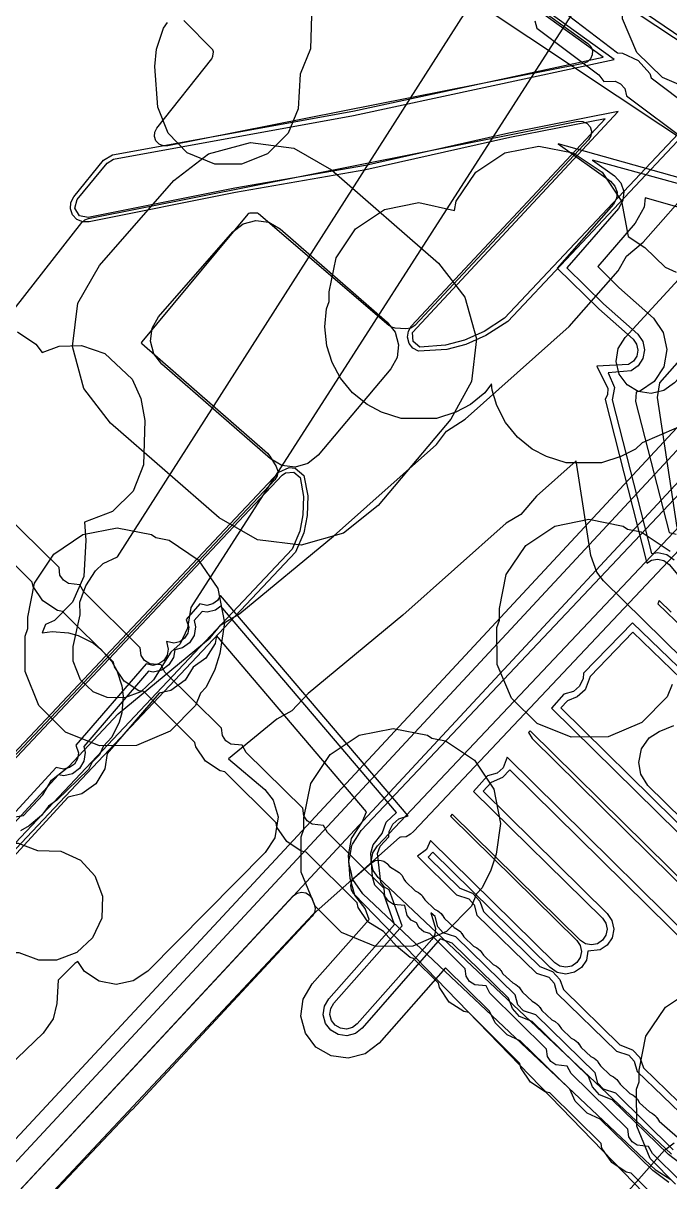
# Model space of a CAD drawing. Header units: metres. Extents: x -2677 to -840, y 169 to 1487.
# Drawn here: x -1880.6 to -1851.6, y 279.7 to 331.6 of the extents above; entities that cross this region are included whole.
import ezdxf

# ---------------------------------------------------------------- set-up
doc = ezdxf.new("R2010")
doc.units = ezdxf.units.M
for name, color, linetype in [('AI_GREENING_ALLOWED_ZONE', 4, 'Continuous'), ('AI_GREENING_EXCLUSIONS', 1, 'Continuous'), ('AI_GREENING_LAWN', 82, 'Continuous')]:
    doc.layers.add(name, color=color, linetype=linetype)

msp = doc.modelspace()

# ---------------------------------------------------------------- linework, layer by layer
at = {"layer": 'AI_GREENING_ALLOWED_ZONE'}
msp.add_lwpolyline([(-1880.755, 279.335), (-1868.474, 292.55), (-1868.312, 292.666), (-1868.118, 292.71), (-1867.922, 292.674), (-1867.755, 292.564), (-1867.645, 292.399), (-1867.547, 292.157), (-1867.51, 291.973), (-1867.544, 291.787), (-1867.644, 291.628), (-1875.703, 282.958), (-1875.706, 282.954), (-1879.83, 278.606), (-1879.83, 278.606), (-1879.987, 278.495), (-1880.175, 278.451), (-1880.365, 278.481), (-1880.393, 278.491), (-1880.452, 278.498), (-1880.625, 278.553)], dxfattribs=at)
at = {"layer": 'AI_GREENING_EXCLUSIONS'}
for points in [[(-1848.447, 329.364), (-1858.893, 318.263), (-1859.865, 317.623), (-1860.771, 317.232), (-1861.621, 317.006), (-1862.887, 316.921), (-1863.134, 317.056), (-1863.307, 317.278), (-1863.379, 317.549), (-1863.339, 317.828), (-1863.192, 318.068), (-1854.537, 327.327), (-1858.801, 326.501), (-1865.241, 325.041), (-1871.066, 324.032), (-1877.623, 322.712), (-1877.907, 322.713), (-1878.167, 322.827), (-1878.36, 323.035), (-1878.455, 323.303), (-1878.435, 323.586), (-1878.305, 323.838), (-1876.977, 325.479), (-1876.571, 325.725), (-1865.828, 327.672), (-1854.617, 330.089), (-1895.238, 359.341)], [(-1848.6, 329.493), (-1859.039, 318.4), (-1859.945, 317.806), (-1860.823, 317.426), (-1861.672, 317.199), (-1862.828, 317.112), (-1863.128, 317.367), (-1863.151, 317.76), (-1853.954, 327.657), (-1858.843, 326.696), (-1865.25, 325.243), (-1871.103, 324.228), (-1877.663, 322.908), (-1878.051, 322.99), (-1878.257, 323.33), (-1878.15, 323.713), (-1876.821, 325.353), (-1876.531, 325.528), (-1865.79, 327.476), (-1854.128, 329.982), (-1895.121, 359.503)], [(-1837.753, 321.868), (-1855.006, 333.612), (-1873.064, 305.446), (-1873.22, 304.523), (-1873.553, 303.817), (-1873.965, 303.443), (-1874.742, 302.214), (-1875.31, 301.679), (-1876.04, 301.402), (-1876.82, 301.426), (-1877.434, 301.681), (-1878.001, 302.218), (-1878.343, 303.045), (-1878.342, 303.71), (-1878.02, 305.121), (-1878.044, 305.689), (-1877.776, 306.422), (-1877.344, 307.092), (-1876.989, 307.425), (-1876.358, 307.718), (-1858.336, 335.961)], [(-1837.753, 321.868), (-1855.006, 333.612), (-1873.064, 305.446), (-1873.22, 304.523), (-1873.553, 303.817), (-1873.965, 303.443), (-1874.742, 302.214), (-1875.31, 301.679), (-1876.04, 301.402), (-1876.82, 301.426), (-1877.434, 301.681), (-1878.001, 302.218), (-1878.343, 303.045), (-1878.342, 303.71), (-1878.02, 305.121), (-1878.044, 305.689), (-1877.776, 306.422), (-1877.344, 307.092), (-1876.989, 307.425), (-1876.358, 307.718), (-1858.336, 335.961)], [(-1857.926, 335.277), (-1849.058, 329.392), (-1848.774, 329.479), (-1844.556, 333.224)], [(-1867.657, 332.452), (-1867.722, 330.46), (-1868.179, 329.325), (-1868.27, 327.772), (-1868.723, 326.688), (-1869.645, 325.766), (-1870.81, 325.296), (-1871.998, 325.296), (-1873.23, 325.811), (-1874.085, 326.688), (-1874.555, 327.853), (-1874.683, 329.672), (-1874.603, 330.447), (-1874.292, 331.394), (-1874.121, 331.643)], [(-1850.084, 325.752), (-1859.904, 332.269)], [(-1856.487, 332.19), (-1853.985, 330.291), (-1853.76, 330.278), (-1853.057, 329.939), (-1852.537, 329.357), (-1852.47, 329.166), (-1849.968, 327.266)], [(-1857.674, 331.722), (-1857.588, 331.392), (-1854.809, 329.3), (-1854.594, 329.001), (-1854.085, 329.019), (-1853.839, 328.901), (-1853.657, 328.697), (-1853.571, 328.367), (-1850.792, 326.275)], [(-1851.357, 313.476), (-1852.883, 312.817), (-1853.176, 312.545), (-1853.83, 312.21), (-1854.698, 311.925), (-1856.282, 311.925), (-1857.154, 312.21), (-1857.804, 312.545), (-1858.451, 313.078), (-1858.991, 313.732), (-1859.381, 314.495), (-1859.595, 315.177), (-1859.611, 315.463), (-1859.917, 315.067), (-1860.56, 314.534), (-1861.214, 314.199), (-1862.082, 313.914), (-1863.666, 313.914), (-1863.666, 313.914), (-1864.538, 314.199), (-1865.188, 314.534), (-1865.835, 315.067), (-1866.375, 315.721), (-1866.743, 316.424), (-1866.979, 317.166), (-1867.069, 318.015), (-1866.995, 318.827), (-1866.874, 319.156), (-1866.874, 319.582), (-1866.57, 321.113), (-1865.702, 322.41), (-1864.405, 323.278), (-1862.874, 323.582), (-1861.273, 323.23), (-1861.192, 323.639), (-1860.324, 324.936), (-1859.027, 325.804), (-1857.496, 326.108), (-1855.965, 325.804), (-1854.668, 324.936), (-1853.8, 323.639), (-1853.496, 322.058), (-1852.758, 321.576), (-1851.853, 320.69), (-1851.357, 320.462)], [(-1847.757, 323.72), (-1856.632, 326.207), (-1854.288, 324.534), (-1854.093, 324.321), (-1854, 324.046), (-1854.026, 323.758), (-1854.166, 323.505), (-1856.674, 320.651), (-1854.808, 318.831), (-1853.281, 317.471), (-1853.127, 317.246), (-1853.07, 316.979), (-1853.119, 316.71), (-1853.268, 316.481), (-1853.493, 316.326), (-1854.912, 316.253), (-1854.405, 315.262), (-1854.423, 314.989), (-1854.532, 314.77), (-1852.661, 307.433), (-1852.465, 307.566), (-1852.183, 307.618), (-1851.904, 307.552), (-1851.675, 307.381), (-1850.616, 306.102)], [(-1850.7, 324.27), (-1855.096, 325.48), (-1854.114, 324.778), (-1853.834, 324.473), (-1853.702, 324.082), (-1853.739, 323.67), (-1853.939, 323.309), (-1856.253, 320.667), (-1854.602, 319.049), (-1853.072, 317.686), (-1852.851, 317.364), (-1852.77, 316.983), (-1852.841, 316.599), (-1853.053, 316.272), (-1853.374, 316.05), (-1854.398, 315.96), (-1854.107, 315.3), (-1854.216, 314.745), (-1852.462, 307.865), (-1852.176, 307.917), (-1851.778, 307.824), (-1851.45, 307.58)], [(-1881.221, 296.031), (-1880.563, 296.138), (-1879.7, 297.069), (-1879.304, 297.713), (-1878.534, 298.327), (-1876.319, 300.691), (-1872.206, 304.085), (-1871.728, 304.67), (-1870.883, 305.176), (-1866.68, 308.644), (-1862.082, 312.742), (-1861.627, 313.346), (-1860.802, 313.884), (-1856.141, 318.039), (-1853.957, 320.524), (-1853.578, 321.177), (-1852.825, 321.811), (-1850.496, 324.461)], [(-1848.136, 322.477), (-1852.745, 323.798), (-1852.783, 323.377), (-1853.184, 322.654), (-1854.855, 320.726), (-1853.918, 319.778), (-1852.375, 318.402), (-1851.933, 317.76), (-1851.77, 316.996), (-1851.912, 316.229), (-1852.336, 315.574), (-1852.951, 315.146), (-1853.138, 315.098), (-1853.167, 314.677), (-1851.669, 308.804), (-1851.356, 308.731)], [(-1846.637, 317.52), (-1885.338, 275.872)], [(-1880.826, 317.793), (-1880.001, 317.237), (-1879.722, 316.865), (-1878.958, 317.152), (-1877.964, 317.179), (-1876.914, 316.827), (-1875.69, 315.668), (-1875.304, 314.812), (-1875.122, 313.823), (-1875.187, 311.831), (-1875.657, 310.666), (-1876.579, 309.744), (-1877.824, 309.274), (-1877.767, 308.462), (-1877.861, 306.836), (-1878.359, 305.686), (-1879.17, 304.875), (-1879.57, 304.691), (-1879.725, 304.321), (-1879.27, 304.375), (-1878.542, 304.321), (-1878.108, 304.201), (-1877.43, 303.856), (-1877.091, 303.59), (-1876.611, 303.033), (-1876.386, 302.636), (-1876.158, 301.949), (-1876.099, 301.482), (-1876.158, 300.731), (-1876.275, 300.314), (-1876.611, 299.647), (-1876.987, 299.222), (-1877.153, 298.86), (-1877.487, 298.526), (-1877.647, 298.191), (-1879.065, 296.822), (-1879.447, 296.551), (-1879.754, 296.142), (-1880.3, 295.669), (-1880.695, 295.445)], [(-1851.596, 279.825), (-1852.251, 280.238), (-1852.251, 280.238), (-1865.372, 292.633), (-1865.372, 292.633), (-1865.823, 293.269), (-1865.826, 293.28), (-1865.832, 293.288), (-1865.885, 293.536), (-1865.997, 294.03), (-1865.994, 294.051), (-1865.998, 294.072), (-1865.941, 294.362), (-1865.867, 294.799), (-1865.85, 294.826), (-1865.844, 294.857), (-1865.671, 295.112), (-1865.453, 295.46), (-1844.298, 317.868)], [(-1851.565, 280.965), (-1864.685, 293.36), (-1864.685, 293.36), (-1864.911, 293.678), (-1864.912, 293.683), (-1864.915, 293.688), (-1864.941, 293.812), (-1864.998, 294.058), (-1864.996, 294.069), (-1864.998, 294.079), (-1864.97, 294.224), (-1864.933, 294.443), (-1864.924, 294.457), (-1864.921, 294.472), (-1864.835, 294.599), (-1864.725, 294.773), (-1843.57, 317.182)], [(-1850.436, 317.41), (-1852.1, 315.517), (-1852.212, 314.846), (-1851.324, 309.033)], [(-1845.904, 316.839), (-1884.021, 275.82)], [(-1849.258, 301.377), (-1854.605, 306.651), (-1854.912, 307.039), (-1855.178, 307.773), (-1855.827, 312.022), (-1857.611, 310.432), (-1858.302, 309.615), (-1858.965, 309.225), (-1863.591, 305.101), (-1867.826, 301.605), (-1868.547, 300.816), (-1869.225, 300.451), (-1871.387, 298.667), (-1869.753, 297.308), (-1869.394, 296.825), (-1869.169, 296.078), (-1869.309, 295.13), (-1869.739, 294.479), (-1874.999, 289.168), (-1875.645, 288.731), (-1876.41, 288.575), (-1877.176, 288.724), (-1877.827, 289.154), (-1878.127, 289.598), (-1878.267, 289.51), (-1879.009, 288.757), (-1879.073, 287.716), (-1879.237, 287.037), (-1879.683, 286.397), (-1885.133, 281.157)], [(-1896.777, 282.173), (-1869.129, 311.507), (-1868.664, 311.726), (-1868.664, 311.726), (-1868.405, 311.693), (-1868.008, 311.367), (-1867.838, 310.452), (-1867.862, 309.565), (-1868.013, 308.801), (-1868.389, 307.923), (-1894.894, 279.807)], [(-1896.642, 282.024), (-1868.984, 311.37), (-1868.984, 311.37), (-1868.833, 311.479), (-1868.466, 311.503), (-1868.183, 311.27), (-1868.036, 310.426), (-1868.059, 309.601), (-1868.201, 308.868), (-1868.534, 308.06), (-1895.018, 279.964)], [(-1849.883, 278.495), (-1852.416, 280.998), (-1852.589, 281.322), (-1853.096, 281.373), (-1853.324, 281.523), (-1853.478, 281.749), (-1853.519, 282.088), (-1856.052, 284.591), (-1856.225, 284.915), (-1856.732, 284.965), (-1856.96, 285.116), (-1857.113, 285.342), (-1857.154, 285.68), (-1859.687, 288.183), (-1859.86, 288.508), (-1860.367, 288.558), (-1860.595, 288.708), (-1860.749, 288.935), (-1860.79, 289.273), (-1862.384, 290.849), (-1862.646, 290.929), (-1862.856, 291.103), (-1862.978, 291.333), (-1863.21, 291.45), (-1863.388, 291.657), (-1863.496, 292.1), (-1864.003, 292.151), (-1864.231, 292.301), (-1864.384, 292.527), (-1864.425, 292.866), (-1866.958, 295.369), (-1867.131, 295.693), (-1867.638, 295.743), (-1867.866, 295.894), (-1868.02, 296.12), (-1868.061, 296.458), (-1870.594, 298.961), (-1870.767, 299.286), (-1871.274, 299.336), (-1871.502, 299.486), (-1871.655, 299.712), (-1871.696, 300.051), (-1874.229, 302.554), (-1874.402, 302.878), (-1874.909, 302.928), (-1875.137, 303.079), (-1875.291, 303.305), (-1875.332, 303.643), (-1877.865, 306.146), (-1878.038, 306.471), (-1878.545, 306.521), (-1878.773, 306.671), (-1878.926, 306.898), (-1878.967, 307.236), (-1881.5, 309.739)], [(-1851.532, 301.996), (-1851.762, 301.447), (-1852.885, 300.303), (-1854.393, 299.656), (-1856.054, 299.64), (-1857.577, 300.26), (-1858.721, 301.383), (-1859.368, 302.891), (-1859.384, 304.552), (-1859.26, 304.889), (-1859.26, 305.402), (-1858.955, 306.933), (-1858.088, 308.23), (-1856.79, 309.097), (-1855.26, 309.402), (-1853.729, 309.097), (-1853.729, 309.097), (-1853.53, 308.964), (-1852.927, 308.844), (-1851.629, 307.977)], [(-1851.081, 277.851), (-1853.366, 280.126), (-1853.587, 280.169), (-1854.238, 280.598), (-1854.676, 281.245), (-1854.716, 281.444), (-1857.001, 283.719), (-1857.222, 283.761), (-1857.874, 284.191), (-1858.311, 284.837), (-1858.352, 285.036), (-1860.637, 287.311), (-1860.858, 287.354), (-1861.509, 287.784), (-1861.947, 288.43), (-1861.987, 288.629), (-1863.109, 289.737), (-1863.262, 289.784), (-1863.863, 290.281), (-1864.451, 290.938), (-1865.145, 291.376), (-1865.582, 292.023), (-1865.623, 292.221), (-1867.908, 294.497), (-1868.129, 294.539), (-1868.78, 294.969), (-1869.218, 295.615), (-1869.258, 295.814), (-1871.543, 298.089), (-1871.764, 298.132), (-1872.416, 298.562), (-1872.853, 299.208), (-1872.894, 299.407), (-1875.179, 301.682), (-1875.4, 301.724), (-1876.051, 302.154), (-1876.489, 302.8), (-1876.529, 302.999), (-1878.814, 305.274), (-1879.035, 305.317), (-1879.687, 305.747), (-1880.124, 306.393), (-1880.165, 306.592), (-1882.45, 308.867)], [(-1851.488, 281.164), (-1854.057, 283.706), (-1854.611, 283.885), (-1854.854, 284.154), (-1854.979, 284.608), (-1857.638, 287.208), (-1858.192, 287.387), (-1858.435, 287.655), (-1858.56, 288.11), (-1861.219, 290.71), (-1861.773, 290.889), (-1862.016, 291.157), (-1862.141, 291.612), (-1862.336, 291.772), (-1862.119, 291.083), (-1862.155, 290.813), (-1862.293, 290.577), (-1865.624, 286.805), (-1865.841, 286.64), (-1866.105, 286.57), (-1866.376, 286.607), (-1866.612, 286.744), (-1866.777, 286.962), (-1866.847, 287.226), (-1866.811, 287.496), (-1866.673, 287.732), (-1863.616, 291.194), (-1864.193, 292.811), (-1864.405, 292.932), (-1864.573, 293.147), (-1864.713, 294.428), (-1864.605, 294.767), (-1864.213, 295.175), (-1864.193, 295.418), (-1864.034, 295.75), (-1863.765, 295.993), (-1863.35, 296.118), (-1871.744, 305.983), (-1871.872, 305.77), (-1872.092, 305.608), (-1872.358, 305.543), (-1872.672, 305.611), (-1873.276, 304.915), (-1873.159, 304.572), (-1873.203, 304.303), (-1873.348, 304.071), (-1873.57, 303.912), (-1873.836, 303.85), (-1874.164, 303.932), (-1874.088, 303.582), (-1874.132, 303.313), (-1874.277, 303.081), (-1874.499, 302.922), (-1874.765, 302.86), (-1875.069, 302.926), (-1878.212, 299.282), (-1878.094, 298.944), (-1878.136, 298.674), (-1878.278, 298.44), (-1878.499, 298.279), (-1878.764, 298.214), (-1879.093, 298.292), (-1889.347, 287.125)], [(-1851.585, 305.245), (-1852.11, 305.759), (-1852.17, 305.62), (-1848.647, 302.218)], [(-1851.124, 280.527), (-1851.697, 280.95), (-1854.212, 283.412), (-1854.779, 283.636), (-1855.102, 283.986), (-1855.273, 284.448), (-1857.793, 286.914), (-1858.36, 287.138), (-1858.684, 287.488), (-1858.854, 287.95), (-1861.374, 290.416), (-1861.912, 290.62), (-1865.399, 286.607), (-1865.709, 286.37), (-1866.087, 286.271), (-1866.473, 286.323), (-1866.811, 286.519), (-1867.047, 286.83), (-1867.147, 287.207), (-1867.094, 287.594), (-1866.898, 287.931), (-1863.958, 291.26), (-1864.441, 292.614), (-1864.841, 293.013), (-1864.944, 293.389), (-1865.013, 294.443), (-1864.917, 294.821), (-1864.507, 295.326), (-1864.336, 295.838), (-1863.871, 296.268), (-1871.734, 305.507), (-1871.965, 305.337), (-1872.344, 305.243), (-1872.565, 305.277), (-1872.924, 304.863), (-1872.859, 304.582), (-1872.923, 304.197), (-1873.129, 303.866), (-1873.447, 303.639), (-1873.793, 303.558), (-1873.852, 303.207), (-1874.058, 302.876), (-1874.376, 302.649), (-1874.756, 302.56), (-1874.959, 302.594), (-1877.861, 299.229), (-1877.795, 298.956), (-1877.854, 298.571), (-1878.057, 298.237), (-1878.372, 298.007), (-1878.751, 297.915), (-1878.997, 297.953), (-1889.001, 287.058)], [(-1849.62, 301.211), (-1853.307, 304.771), (-1855.502, 302.51), (-1855.522, 302.267), (-1855.681, 301.934), (-1855.95, 301.692), (-1856.383, 301.566), (-1856.93, 300.95), (-1846.555, 290.716)], [(-1851.683, 279.698), (-1852.396, 280.235), (-1854.758, 282.544), (-1855.338, 282.807), (-1855.878, 283.347), (-1856.119, 283.875), (-1858.339, 286.046), (-1858.919, 286.309), (-1859.459, 286.849), (-1859.7, 287.377), (-1861.677, 289.31), (-1864.65, 285.945), (-1865.27, 285.472), (-1866.025, 285.273), (-1866.798, 285.377), (-1867.473, 285.77), (-1867.945, 286.391), (-1868.145, 287.145), (-1868.04, 287.919), (-1867.647, 288.593), (-1865.098, 291.479), (-1865.273, 291.971), (-1865.735, 292.565), (-1865.942, 293.317), (-1866.013, 294.347), (-1865.883, 295.105), (-1865.398, 295.841), (-1865.208, 296.296), (-1871.929, 304.194), (-1871.987, 303.844), (-1872.4, 303.181), (-1872.963, 302.779), (-1873.329, 302.191), (-1873.964, 301.737), (-1874.481, 301.617), (-1876.808, 298.919), (-1876.915, 298.228), (-1877.321, 297.561), (-1877.95, 297.1), (-1878.558, 296.952), (-1887.966, 286.706)], [(-1849.828, 300.995), (-1853.3, 304.348), (-1855.208, 302.359), (-1855.432, 301.767), (-1855.782, 301.443), (-1856.216, 301.277), (-1856.512, 300.959), (-1846.344, 290.929)], [(-1847.538, 289.719), (-1857.886, 299.927), (-1857.961, 299.847), (-1857.801, 299.589), (-1847.362, 289.292)], [(-1847.897, 292.831), (-1852.616, 297.487), (-1852.93, 297.981), (-1853.031, 298.513), (-1852.904, 299.129), (-1852.567, 299.608), (-1852.115, 299.905), (-1851.457, 300.16)], [(-1848.345, 288.296), (-1858.921, 298.753), (-1859.1, 298.274), (-1859.369, 298.031), (-1859.802, 297.906), (-1860.416, 297.218), (-1854.656, 291.537), (-1854.503, 291.311), (-1854.448, 291.044), (-1854.499, 290.775), (-1854.65, 290.547), (-1854.876, 290.394), (-1855.143, 290.339), (-1855.411, 290.39), (-1855.64, 290.54), (-1861.372, 296.195), (-1861.453, 296.109), (-1855.804, 290.537), (-1855.651, 290.311), (-1855.596, 290.043), (-1855.647, 289.775), (-1855.797, 289.547), (-1856.023, 289.394), (-1856.291, 289.338), (-1856.559, 289.39), (-1856.787, 289.54), (-1862.345, 295.022), (-1862.519, 294.614), (-1862.93, 294.312), (-1861.191, 292.582), (-1860.637, 292.403), (-1860.394, 292.135), (-1860.269, 291.68), (-1857.61, 289.08), (-1857.056, 288.901), (-1856.813, 288.633), (-1856.688, 288.179), (-1854.029, 285.578), (-1853.475, 285.399), (-1853.232, 285.131), (-1853.107, 284.677), (-1850.809, 282.459)], [(-1848.556, 288.082), (-1858.798, 298.185), (-1859.122, 297.836), (-1859.635, 297.617), (-1859.998, 297.227), (-1854.446, 291.751), (-1854.227, 291.428), (-1854.148, 291.046), (-1854.222, 290.662), (-1854.436, 290.337), (-1854.759, 290.118), (-1855.301, 290.069), (-1855.369, 289.662), (-1855.584, 289.336), (-1855.907, 289.117), (-1856.289, 289.039), (-1856.672, 289.112), (-1856.998, 289.327), (-1862.238, 294.495), (-1862.452, 294.264), (-1861.036, 292.876), (-1860.469, 292.652), (-1860.146, 292.302), (-1859.975, 291.84), (-1857.455, 289.374), (-1856.888, 289.15), (-1856.565, 288.8), (-1856.394, 288.338), (-1853.874, 285.872), (-1853.307, 285.648), (-1852.983, 285.298), (-1852.813, 284.836), (-1850.732, 282.803)], [(-1851.391, 279.631), (-1852.514, 280.775), (-1853.119, 282.22), (-1853.134, 283.881), (-1853.01, 284.217), (-1853.01, 284.73), (-1852.706, 286.261), (-1851.839, 287.558), (-1850.541, 288.426), (-1849.01, 288.73), (-1847.48, 288.426), (-1847.281, 288.292), (-1846.678, 288.173), (-1846.678, 288.173), (-1845.38, 287.305), (-1844.513, 286.008), (-1844.208, 284.477), (-1844.43, 283.036), (-1844.642, 282.381), (-1845.034, 281.591), (-1845.283, 281.324), (-1845.555, 280.711), (-1846.699, 279.588)], [(-1854.39, 278.293), (-1851.871, 281.146), (-1851.449, 281.478)]]:
    msp.add_lwpolyline(points, dxfattribs=at)
for points in [[(-1849.406, 338.28), (-1847.875, 337.976), (-1846.578, 337.108), (-1845.71, 335.811), (-1845.406, 334.28), (-1845.406, 333.474), (-1845.537, 332.815), (-1845.537, 331.89), (-1846.2, 330.304), (-1847.344, 329.181), (-1848.866, 328.561), (-1850.527, 328.577), (-1851.972, 329.181), (-1853.116, 330.304), (-1853.763, 331.813), (-1853.779, 332.733), (-1853.928, 333.483), (-1853.928, 334.285), (-1853.624, 335.816), (-1852.756, 337.113), (-1851.459, 337.981), (-1849.928, 338.285), (-1849.406, 338.28)], [(-1860.805, 319.344), (-1860.288, 317.487), (-1860.512, 315.572), (-1861.444, 313.885), (-1864.691, 310.018), (-1866.234, 308.786), (-1868.133, 308.248), (-1870.092, 308.487), (-1871.806, 309.465), (-1876.67, 313.706), (-1877.862, 315.251), (-1878.372, 317.134), (-1878.122, 319.07), (-1877.151, 320.762), (-1873.831, 324.566), (-1872.287, 325.758), (-1870.404, 326.267), (-1868.469, 326.018), (-1866.777, 325.047), (-1861.986, 320.868), (-1860.805, 319.344)], [(-1863.778, 317.216), (-1863.845, 316.642), (-1864.124, 316.135), (-1867.371, 312.268), (-1867.834, 311.899), (-1868.404, 311.738), (-1868.992, 311.809), (-1869.506, 312.103), (-1874.369, 316.344), (-1874.727, 316.808), (-1874.88, 317.373), (-1874.805, 317.953), (-1874.514, 318.461), (-1871.194, 322.265), (-1870.731, 322.623), (-1870.166, 322.776), (-1869.586, 322.701), (-1869.078, 322.409), (-1864.287, 318.23), (-1863.933, 317.773), (-1863.778, 317.216)], [(-1849.864, 320.993), (-1849.286, 320.903), (-1848.786, 320.598), (-1848.442, 320.125), (-1848.304, 319.556), (-1848.395, 318.978), (-1848.699, 318.478), (-1851.433, 315.511), (-1851.906, 315.166), (-1852.475, 315.028), (-1853.053, 315.119), (-1853.553, 315.424), (-1853.898, 315.897), (-1854.035, 316.466), (-1853.945, 317.044), (-1853.64, 317.543), (-1850.906, 320.511), (-1850.433, 320.856), (-1849.864, 320.993)], [(-1874.836, 308.712), (-1874.637, 308.578), (-1874.034, 308.459), (-1872.737, 307.591), (-1871.869, 306.294), (-1871.565, 304.763), (-1871.772, 303.392), (-1871.998, 302.667), (-1872.391, 301.877), (-1872.64, 301.61), (-1872.869, 301.061), (-1873.992, 299.917), (-1875.501, 299.27), (-1877.162, 299.254), (-1878.684, 299.874), (-1879.871, 301.061), (-1880.491, 302.583), (-1880.491, 304.167), (-1880.367, 304.503), (-1880.367, 305.016), (-1880.063, 306.547), (-1879.195, 307.844), (-1877.898, 308.712), (-1876.367, 309.016), (-1874.836, 308.712)], [(-1862.281, 299.596), (-1861.678, 299.476), (-1860.38, 298.609), (-1859.513, 297.311), (-1859.209, 295.781), (-1859.416, 294.41), (-1859.642, 293.685), (-1860.034, 292.895), (-1860.283, 292.627), (-1860.513, 292.079), (-1861.636, 290.935), (-1863.144, 290.287), (-1864.805, 290.272), (-1866.328, 290.892), (-1867.515, 292.079), (-1868.135, 293.601), (-1868.135, 295.184), (-1868.011, 295.521), (-1868.011, 296.034), (-1867.706, 297.564), (-1866.839, 298.862), (-1865.542, 299.729), (-1864.011, 300.034), (-1862.48, 299.729), (-1862.281, 299.596)], [(-1878.89, 294.546), (-1878.008, 294.137), (-1877.361, 293.438), (-1877.02, 292.521), (-1877.059, 291.535), (-1877.468, 290.653), (-1878.167, 290.006), (-1879.084, 289.665), (-1879.876, 289.665), (-1880.755, 289.99), (-1881.596, 289.981), (-1882.672, 290.429), (-1883.319, 291.128), (-1883.621, 291.851), (-1883.66, 292.837), (-1883.212, 293.913), (-1882.513, 294.56), (-1881.596, 294.901), (-1880.804, 294.901), (-1879.925, 294.576), (-1878.89, 294.546)]]:
    msp.add_lwpolyline(points, close=True, dxfattribs=at)
at = {"layer": 'AI_GREENING_LAWN'}
for points in [[(-1894.892, 359.215), (-1855.303, 330.708), (-1855.172, 330.567), (-1855.103, 330.388), (-1855.107, 330.196), (-1855.107, 330.196), (-1855.183, 330.019), (-1855.32, 329.884), (-1855.498, 329.811), (-1874.106, 326.116), (-1874.307, 326.118), (-1874.492, 326.199), (-1874.63, 326.346), (-1874.698, 326.536), (-1874.686, 326.737), (-1874.595, 326.917), (-1872.137, 330.025), (-1872.086, 330.144), (-1872.062, 330.325), (-1872.067, 330.377), (-1872.094, 330.422), (-1873.38, 331.735)], [(-1885.14, 313.497), (-1877.941, 322.686), (-1877.809, 322.803), (-1877.645, 322.868), (-1855.741, 327.22), (-1855.532, 327.217), (-1855.343, 327.129), (-1855.206, 326.972), (-1855.145, 326.773), (-1855.17, 326.566), (-1855.278, 326.388), (-1863.045, 318.079), (-1863.232, 317.953), (-1863.456, 317.922), (-1863.925, 317.965), (-1864.074, 318.002), (-1864.205, 318.083), (-1870.047, 323.083), (-1870.085, 323.105), (-1870.128, 323.112), (-1870.432, 323.102), (-1870.48, 323.09), (-1870.519, 323.06), (-1875.266, 317.341), (-1875.286, 317.305), (-1875.261, 317.272), (-1869.634, 312.355), (-1869.532, 312.233), (-1869.252, 311.759), (-1869.185, 311.556), (-1869.208, 311.344), (-1869.318, 311.161), (-1896.478, 282.343)], [(-1885.864, 276.334), (-1847.178, 317.965)], [(-1843.053, 316.702), (-1863.088, 295.44), (-1863.105, 295.422), (-1863.235, 295.298), (-1863.435, 295.181), (-1863.666, 295.166), (-1863.696, 295.171), (-1863.731, 295.15), (-1867.599, 291.721), (-1867.615, 291.704), (-1883.922, 274.293)], [(-1837.944, 263.876), (-1865.776, 292.633), (-1865.884, 292.803), (-1865.916, 293.002), (-1865.867, 293.197), (-1865.745, 293.358), (-1864.986, 294.021), (-1864.816, 294.119), (-1864.62, 294.143), (-1864.431, 294.09), (-1864.276, 293.968), (-1864.27, 293.956), (-1864.27, 293.956), (-1864.176, 293.859), (-1863.755, 293.586), (-1863.632, 293.472), (-1863.553, 293.324), (-1863.538, 293.28), (-1863.473, 293.178), (-1863.036, 292.767), (-1862.89, 292.69), (-1862.741, 292.571), (-1862.704, 292.504), (-1862.698, 292.507), (-1862.6, 292.353), (-1862.162, 291.942), (-1862.016, 291.864), (-1861.868, 291.746), (-1861.83, 291.679), (-1861.825, 291.682), (-1861.726, 291.528), (-1861.289, 291.116), (-1861.143, 291.039), (-1860.995, 290.92), (-1860.957, 290.854), (-1860.951, 290.857), (-1860.853, 290.703), (-1860.416, 290.291), (-1860.269, 290.214), (-1860.121, 290.095), (-1860.084, 290.028), (-1860.078, 290.032), (-1859.98, 289.878), (-1859.542, 289.466), (-1859.396, 289.389), (-1859.248, 289.27), (-1859.21, 289.203), (-1859.205, 289.207), (-1859.106, 289.053), (-1858.669, 288.641), (-1858.523, 288.564), (-1858.374, 288.445), (-1858.337, 288.378), (-1858.331, 288.382), (-1858.233, 288.228), (-1857.795, 287.816), (-1857.649, 287.739), (-1857.501, 287.62), (-1857.463, 287.553), (-1857.458, 287.557), (-1857.36, 287.403), (-1856.922, 286.991), (-1856.776, 286.914), (-1856.628, 286.795), (-1856.59, 286.728), (-1856.585, 286.731), (-1856.486, 286.577), (-1856.049, 286.166), (-1855.902, 286.089), (-1855.754, 285.97), (-1855.717, 285.903), (-1855.711, 285.906), (-1855.613, 285.752), (-1855.175, 285.341), (-1855.029, 285.264), (-1854.881, 285.145), (-1854.843, 285.078), (-1854.838, 285.081), (-1854.739, 284.927), (-1854.302, 284.515), (-1854.156, 284.438), (-1854.007, 284.319), (-1853.97, 284.253), (-1853.964, 284.256), (-1853.866, 284.102), (-1853.428, 283.69), (-1853.282, 283.613), (-1853.134, 283.494), (-1853.096, 283.427), (-1853.091, 283.431), (-1852.993, 283.277), (-1852.555, 282.865), (-1852.409, 282.788), (-1852.261, 282.669), (-1852.228, 282.611), (-1852.223, 282.614), (-1852.114, 282.45), (-1850.934, 281.422)]]:
    msp.add_lwpolyline(points, dxfattribs=at)

doc.saveas('drawing.dxf')
